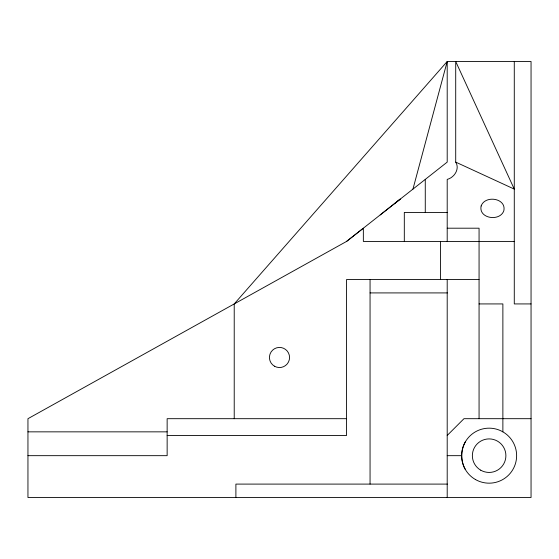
<?xml version="1.0" encoding="UTF-8"?>
<svg xmlns="http://www.w3.org/2000/svg" width="559" height="559" viewBox="0 0 559 559"><rect width="100%" height="100%" fill="white"/><g stroke="black" fill="none" stroke-linecap="round" stroke-linejoin="round"><path stroke-width="0.84" d="M425.273 212.42L425.273 179.39M465.305 469.42C460.609 460.951 460.609 450.386 465.305 441.917M412.954 189.103L447.2 61.49L531.05 61.49L531.05 497.51L27.95 497.51L27.95 418.691L346.58 241.418L363.35 228.219L363.35 241.439L514.28 241.418M447.2 435.461L463.97 418.691L531.05 418.691M380.204 214.915L400.244 199.095L394.374 203.742M346.58 241.418L447.2 162.11L447.2 61.49L234.221 303.928L234.221 418.691M447.466 212.42L404.311 212.42L404.311 241.418M447.2 228.198L479.063 228.198L479.063 418.691M479.063 279.5L346.58 279.5L346.58 435.461L167.141 435.461M370.058 292.916L447.382 292.916M479.063 303.928L502.876 303.928L502.876 431.848M531.05 303.928L514.28 303.928L514.28 61.49M346.58 418.691L167.141 418.691L167.141 455.669L27.95 455.669M27.95 431.848L167.141 431.848M447.2 455.669L461.622 455.669M447.382 484.094L235.898 484.094L235.898 497.51M455.711 162.11L514.28 189.103L455.711 61.49L455.711 162.11C460.022 168.895 454.32 177.629 447.2 179.39L447.2 241.418M447.2 279.5L447.2 497.51M440.492 241.418L440.492 279.5M370.058 279.5L370.058 484.094M481.138 205.978C478.322 218.653 499.9 221.895 503.82 210.764C506.636 198.096 485.058 194.853 481.138 205.978M274.469 366.194A10.062 10.062 0 0 0 289.562 357.481A10.062 10.062 0 0 0 274.469 348.767A10.062 10.062 0 0 0 274.469 366.194M475.374 479.489A27.503 27.503 0 0 0 516.628 455.669A27.503 27.503 0 0 0 475.374 431.848A27.503 27.503 0 0 0 475.374 479.489M480.74 470.189A16.77 16.77 0 0 0 505.895 455.669A16.77 16.77 0 0 0 480.74 441.149A16.77 16.77 0 0 0 480.74 470.189"/></g></svg>
